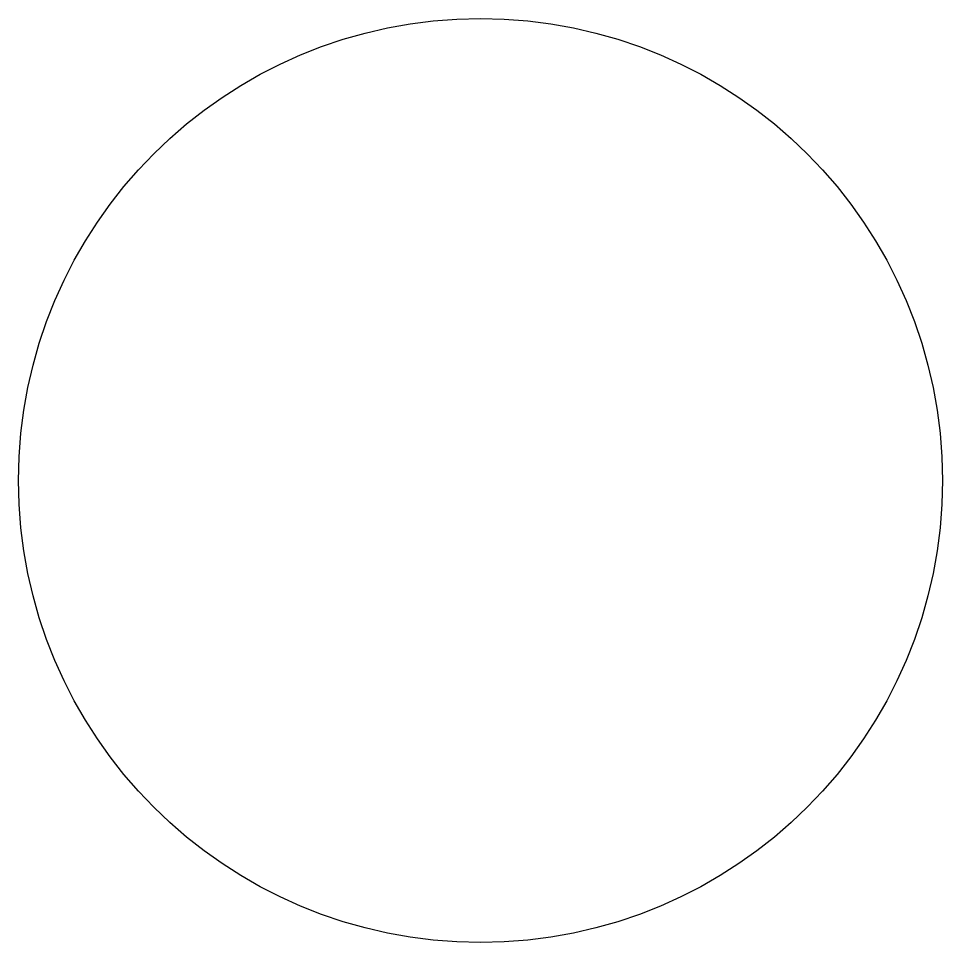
# Model space of a CAD drawing. Header units: millimetres. Extents: x 7 to 13, y 7 to 13.
import ezdxf

# ---------------------------------------------------------------- set-up
doc = ezdxf.new("R2010")
doc.units = ezdxf.units.MM
doc.layers.add('図面_穴', color=1, linetype='Continuous')

msp = doc.modelspace()

# ---------------------------------------------------------------- linework, layer by layer
at = {"layer": '図面_穴'}
msp.add_circle((10, 10), 3, dxfattribs=at)

doc.saveas('drawing.dxf')
